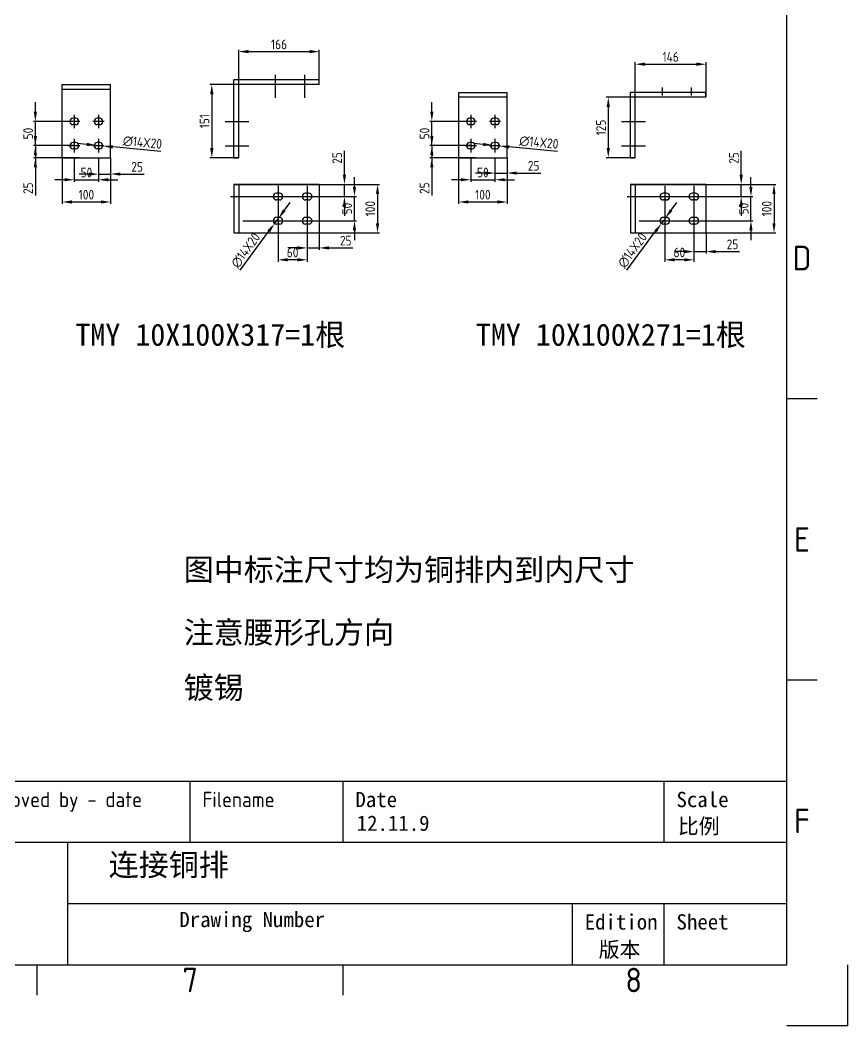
# Model space of a CAD drawing. Extents: x 619634 to 631942, y -3666 to 10046.
# Drawn here: x 623270 to 624979, y 912 to 2989 of the extents above; entities that cross this region are included whole.
import ezdxf
from ezdxf.enums import TextEntityAlignment as Align

# ---------------------------------------------------------------- set-up
doc = ezdxf.new("R2010")
doc.units = 0
doc.header["$LTSCALE"] = 1000
doc.header["$MEASUREMENT"] = 0
doc.header["$PDMODE"] = 35
doc.linetypes.add('CENTER', pattern=[2, 1.25, -0.25, 0.25, -0.25])
doc.layers.get('0').update_dxf_attribs({"linetype": 'CONTINUOUS'})
doc.layers.get('Defpoints').update_dxf_attribs({"linetype": 'CONTINUOUS'})
for name, color, linetype in [('1-文字1', 7, 'CONTINUOUS'), ('FRAME025', 7, 'CONTINUOUS'), ('FRAME050', 6, 'CONTINUOUS'), ('FRAME070', 5, 'CONTINUOUS'), ('FRAME200', 8, 'CONTINUOUS'), ('标注', 3, 'CONTINUOUS')]:
    doc.layers.add(name, color=color, linetype=linetype)
doc.styles.add('ISOCP', font='isocp.shx')
doc.styles.get("Standard").update_dxf_attribs({"font": 'GBENOR', "bigfont": 'GBCBIG'})
doc.styles.add('STYLE2', font='', dxfattribs={"height": 7})
doc.styles.get('STYLE2').set_extended_font_data('SimSun')
doc.dimstyles.new('ISO-25', dxfattribs={"dimtxt": 2.5, "dimasz": 2.5, "dimexe": 1.25, "dimexo": 0.625, "dimtad": 1, "dimtxsty": 'Standard', "dimcen": 2.5, "dimadec": 0, "dimazin": 0, "dimtfac": 1, "dimtmove": 0, "dimatfit": 3, "dimfxl": 1, "dimarcsym": 0})

# ---------------------------------------------------------------- blocks, each defined once
blk = doc.blocks.new('*D1522')
at = {"layer": 'Defpoints', "color": 0}
for p in [(623301.1, 2729.4), (623381.5, 2729.4), (623391.6, 2704.4)]:
    blk.add_point(p, dxfattribs=at)
at = {"layer": '标注', "color": 0, "lineweight": -2}
for p, q in [((623301.1, 2749.4), (623301.1, 2769.4)), ((623381.5, 2729.4), (623297.1, 2729.4)), ((623301.1, 2729.4), (623301.1, 2704.4)), ((623391.6, 2704.4), (623297.1, 2704.4)), ((623301.1, 2684.4), (623301.1, 2626.8))]:
    blk.add_line(p, q, dxfattribs=at)
at = {"layer": '标注', "color": 0}
for points in [[(623297.8, 2749.4), (623304.4, 2749.4), (623301.1, 2729.4)], [(623297.8, 2684.4), (623304.4, 2684.4), (623301.1, 2704.4)]]:
    blk.add_solid(points, dxfattribs=at)
at = {"layer": '标注', "color": 0, "insert": (623286.1, 2641.5), "char_height": 20, "attachment_point": 5, "rotation": 90}
blk.add_mtext('25', dxfattribs=at)
blk = doc.blocks.new('*D1468')
at = {"layer": 'Defpoints', "color": 0}
for p in [(623301.1, 2779.4), (623375, 2779.4), (623375, 2729.4)]:
    blk.add_point(p, dxfattribs=at)
at = {"layer": '标注', "color": 0, "lineweight": -2}
for p, q in [((623301.1, 2799.4), (623301.1, 2819.4)), ((623375, 2779.4), (623297.1, 2779.4)), ((623301.1, 2729.4), (623301.1, 2779.4)), ((623375, 2729.4), (623297.1, 2729.4)), ((623301.1, 2709.4), (623301.1, 2689.4))]:
    blk.add_line(p, q, dxfattribs=at)
at = {"layer": '标注', "color": 0}
for points in [[(623297.8, 2799.4), (623304.4, 2799.4), (623301.1, 2779.4)], [(623297.8, 2709.4), (623304.4, 2709.4), (623301.1, 2729.4)]]:
    blk.add_solid(points, dxfattribs=at)
at = {"layer": '标注', "color": 0, "insert": (623286.1, 2754.4), "char_height": 20, "attachment_point": 5, "rotation": 90}
blk.add_mtext('50', dxfattribs=at)
blk = doc.blocks.new('*D1523')
at = {"layer": 'Defpoints', "color": 0}
for p in [(623733.1, 2855.4), (623665.4, 2704.4), (623721.2, 2704.4)]:
    blk.add_point(p, dxfattribs=at)
at = {"layer": '标注', "color": 0, "lineweight": -2}
for p, q in [((623733.1, 2855.4), (623661.4, 2855.4)), ((623665.4, 2835.4), (623665.4, 2724.4)), ((623721.2, 2704.4), (623661.4, 2704.4))]:
    blk.add_line(p, q, dxfattribs=at)
at = {"layer": '标注', "color": 0}
for points in [[(623662.1, 2835.4), (623668.8, 2835.4), (623665.4, 2855.4)], [(623662.1, 2724.4), (623668.8, 2724.4), (623665.4, 2704.4)]]:
    blk.add_solid(points, dxfattribs=at)
at = {"layer": '标注', "color": 0, "insert": (623650.4, 2779.9), "char_height": 20, "attachment_point": 5, "rotation": 90}
blk.add_mtext('151', dxfattribs=at)
blk = doc.blocks.new('*D1524')
at = {"layer": 'Defpoints', "color": 0}
for p in [(623887.2, 2923.6), (623721.2, 2855.4), (623887.2, 2855.4)]:
    blk.add_point(p, dxfattribs=at)
at = {"layer": '标注', "color": 0, "lineweight": -2}
for p, q in [((623721.2, 2855.4), (623721.2, 2927.6)), ((623741.2, 2923.6), (623867.2, 2923.6)), ((623887.2, 2855.4), (623887.2, 2927.6))]:
    blk.add_line(p, q, dxfattribs=at)
at = {"layer": '标注', "color": 0}
for points in [[(623741.2, 2927), (623741.2, 2920.3), (623721.2, 2923.6)], [(623867.2, 2927), (623867.2, 2920.3), (623887.2, 2923.6)]]:
    blk.add_solid(points, dxfattribs=at)
at = {"layer": '标注', "color": 0, "insert": (623804.2, 2938.6), "char_height": 20, "attachment_point": 5}
blk.add_mtext('166', dxfattribs=at)
blk = doc.blocks.new('*D1525')
at = {"layer": 'Defpoints', "color": 0}
for p in [(623862.2, 2549.3), (623887.2, 2549.3), (623862.2, 2518.2)]:
    blk.add_point(p, dxfattribs=at)
at = {"layer": '标注', "color": 0, "lineweight": -2}
for p, q in [((623862.2, 2549.3), (623862.2, 2514.2)), ((623887.2, 2549.3), (623887.2, 2514.2)), ((623842.2, 2518.2), (623822.2, 2518.2)), ((623862.2, 2518.2), (623887.2, 2518.2)), ((623907.2, 2518.2), (623956.6, 2518.2))]:
    blk.add_line(p, q, dxfattribs=at)
at = {"layer": '标注', "color": 0}
for points in [[(623842.2, 2521.6), (623842.2, 2514.9), (623862.2, 2518.2)], [(623907.2, 2521.6), (623907.2, 2514.9), (623887.2, 2518.2)]]:
    blk.add_solid(points, dxfattribs=at)
at = {"layer": '标注', "color": 0, "insert": (623941.9, 2533.2), "char_height": 20, "attachment_point": 5}
blk.add_mtext('25', dxfattribs=at)
blk = doc.blocks.new('*D1526')
at = {"layer": 'Defpoints', "color": 0}
for p in [(623802.2, 2555.9), (623862.2, 2555.9), (623802.2, 2493.7)]:
    blk.add_point(p, dxfattribs=at)
at = {"layer": '标注', "color": 0, "lineweight": -2}
for p, q in [((623802.2, 2555.9), (623802.2, 2489.7)), ((623862.2, 2555.9), (623862.2, 2489.7)), ((623842.2, 2493.7), (623822.2, 2493.7))]:
    blk.add_line(p, q, dxfattribs=at)
at = {"layer": '标注', "color": 0}
for points in [[(623822.2, 2497), (623822.2, 2490.3), (623802.2, 2493.7)], [(623842.2, 2497), (623842.2, 2490.3), (623862.2, 2493.7)]]:
    blk.add_solid(points, dxfattribs=at)
at = {"layer": '标注', "color": 0, "insert": (623832.2, 2508.7), "char_height": 20, "attachment_point": 5}
blk.add_mtext('60', dxfattribs=at)
blk = doc.blocks.new('*D1469')
at = {"layer": 'Defpoints', "color": 0}
for p in [(623803.3, 2579.9), (623795, 2568.6)]:
    blk.add_point(p, dxfattribs=at)
at = {"layer": '标注', "color": 0, "lineweight": -2}
for p, q in [((623815.2, 2596), (623827.1, 2612.1)), ((623803.3, 2579.9), (623795, 2568.6)), ((623723.9, 2472), (623783.2, 2552.5))]:
    blk.add_line(p, q, dxfattribs=at)
at = {"layer": '标注', "color": 0}
for points in [[(623812.5, 2598), (623817.9, 2594), (623803.3, 2579.9)], [(623780.5, 2554.5), (623785.9, 2550.6), (623795, 2568.6)]]:
    blk.add_solid(points, dxfattribs=at)
at = {"layer": '标注', "color": 0, "insert": (623735.5, 2513.1), "char_height": 20, "attachment_point": 5, "rotation": 53.6327}
blk.add_mtext('∅14X20', dxfattribs=at)
blk = doc.blocks.new('*D1470')
at = {"layer": 'Defpoints', "color": 0}
for p in [(623427.1, 2730.1), (623441, 2728.7)]:
    blk.add_point(p, dxfattribs=at)
at = {"layer": '标注', "color": 0, "lineweight": -2}
for p, q in [((623407.2, 2732), (623387.3, 2733.9)), ((623427.1, 2730.1), (623441, 2728.7)), ((623560.4, 2717), (623460.9, 2726.7))]:
    blk.add_line(p, q, dxfattribs=at)
at = {"layer": '标注', "color": 0}
for points in [[(623407.5, 2735.3), (623406.8, 2728.7), (623427.1, 2730.1)], [(623461.2, 2730.1), (623460.6, 2723.4), (623441, 2728.7)]]:
    blk.add_solid(points, dxfattribs=at)
at = {"layer": '标注', "color": 0, "insert": (623522.1, 2735.8), "char_height": 20, "attachment_point": 5, "rotation": 354.4153}
blk.add_mtext('∅14X20', dxfattribs=at)
blk = doc.blocks.new('*D1471')
at = {"layer": 'Defpoints', "color": 0}
for p in [(623704.2, 2624.3), (623960, 2624.3), (623887.2, 2574.3)]:
    blk.add_point(p, dxfattribs=at)
at = {"layer": '标注', "color": 0, "lineweight": -2}
for p, q in [((623960, 2644.3), (623960, 2664.3)), ((623704.2, 2624.3), (623964, 2624.3)), ((623960, 2574.3), (623960, 2624.3)), ((623887.2, 2574.3), (623964, 2574.3)), ((623960, 2554.3), (623960, 2534.3))]:
    blk.add_line(p, q, dxfattribs=at)
at = {"layer": '标注', "color": 0}
for points in [[(623956.6, 2644.3), (623963.3, 2644.3), (623960, 2624.3)], [(623956.6, 2554.3), (623963.3, 2554.3), (623960, 2574.3)]]:
    blk.add_solid(points, dxfattribs=at)
at = {"layer": '标注', "color": 0, "insert": (623945, 2599.3), "char_height": 20, "attachment_point": 5, "rotation": 90}
blk.add_mtext('50', dxfattribs=at)
blk = doc.blocks.new('*D1527')
at = {"layer": 'Defpoints', "color": 0}
for p in [(623878.3, 2649.3), (623939.3, 2649.3), (623878.3, 2624.3)]:
    blk.add_point(p, dxfattribs=at)
at = {"layer": '标注', "color": 0, "lineweight": -2}
for p, q in [((623939.3, 2669.3), (623939.3, 2718.7)), ((623878.3, 2649.3), (623943.3, 2649.3)), ((623939.3, 2624.3), (623939.3, 2649.3)), ((623878.3, 2624.3), (623943.3, 2624.3)), ((623939.3, 2604.3), (623939.3, 2584.3))]:
    blk.add_line(p, q, dxfattribs=at)
at = {"layer": '标注', "color": 0}
for points in [[(623936, 2669.3), (623942.6, 2669.3), (623939.3, 2649.3)], [(623936, 2604.3), (623942.6, 2604.3), (623939.3, 2624.3)]]:
    blk.add_solid(points, dxfattribs=at)
at = {"layer": '标注', "color": 0, "insert": (623924.3, 2704), "char_height": 20, "attachment_point": 5, "rotation": 90}
blk.add_mtext('25', dxfattribs=at)
blk = doc.blocks.new('*D1528')
at = {"layer": 'Defpoints', "color": 0}
for p in [(623887.2, 2649.3), (623887.2, 2549.3), (624007.6, 2549.3)]:
    blk.add_point(p, dxfattribs=at)
at = {"layer": '标注', "color": 0, "lineweight": -2}
for p, q in [((623887.2, 2649.3), (624011.6, 2649.3)), ((624007.6, 2629.3), (624007.6, 2569.3)), ((623887.2, 2549.3), (624011.6, 2549.3))]:
    blk.add_line(p, q, dxfattribs=at)
at = {"layer": '标注', "color": 0}
for points in [[(624004.3, 2629.3), (624010.9, 2629.3), (624007.6, 2649.3)], [(624004.3, 2569.3), (624010.9, 2569.3), (624007.6, 2549.3)]]:
    blk.add_solid(points, dxfattribs=at)
at = {"layer": '标注', "color": 0, "insert": (623992.6, 2599.3), "char_height": 20, "attachment_point": 5, "rotation": 90}
blk.add_mtext('100', dxfattribs=at)
blk = doc.blocks.new('*D1472')
at = {"layer": 'Defpoints', "color": 0}
for p in [(623356.5, 2704.4), (623456.5, 2704.4), (623456.5, 2613.1)]:
    blk.add_point(p, dxfattribs=at)
at = {"layer": '标注', "color": 0, "lineweight": -2}
for p, q in [((623356.5, 2704.4), (623356.5, 2609.1)), ((623456.5, 2704.4), (623456.5, 2609.1)), ((623376.5, 2613.1), (623436.5, 2613.1))]:
    blk.add_line(p, q, dxfattribs=at)
at = {"layer": '标注', "color": 0}
for points in [[(623376.5, 2616.4), (623376.5, 2609.8), (623356.5, 2613.1)], [(623436.5, 2616.4), (623436.5, 2609.8), (623456.5, 2613.1)]]:
    blk.add_solid(points, dxfattribs=at)
at = {"layer": '标注', "color": 0, "insert": (623406.5, 2628.1), "char_height": 20, "attachment_point": 5}
blk.add_mtext('100', dxfattribs=at)
blk = doc.blocks.new('*D1473')
at = {"layer": 'Defpoints', "color": 0}
for p in [(623381.5, 2704.4), (623431.5, 2704.4), (623431.5, 2659)]:
    blk.add_point(p, dxfattribs=at)
at = {"layer": '标注', "color": 0, "lineweight": -2}
for p, q in [((623381.5, 2704.4), (623381.5, 2655)), ((623431.5, 2704.4), (623431.5, 2655)), ((623361.5, 2659), (623341.5, 2659)), ((623381.5, 2659), (623431.5, 2659)), ((623451.5, 2659), (623471.5, 2659))]:
    blk.add_line(p, q, dxfattribs=at)
at = {"layer": '标注', "color": 0}
for points in [[(623361.5, 2662.3), (623361.5, 2655.7), (623381.5, 2659)], [(623451.5, 2662.3), (623451.5, 2655.7), (623431.5, 2659)]]:
    blk.add_solid(points, dxfattribs=at)
at = {"layer": '标注', "color": 0, "insert": (623406.5, 2674), "char_height": 20, "attachment_point": 5}
blk.add_mtext('50', dxfattribs=at)
blk = doc.blocks.new('*D1474')
at = {"layer": 'Defpoints', "color": 0}
for p in [(623431.5, 2704.4), (623456.5, 2704.4), (623456.5, 2670.7)]:
    blk.add_point(p, dxfattribs=at)
at = {"layer": '标注', "color": 0, "lineweight": -2}
for p, q in [((623431.5, 2704.4), (623431.5, 2666.7)), ((623456.5, 2704.4), (623456.5, 2666.7)), ((623411.5, 2670.7), (623391.5, 2670.7)), ((623431.5, 2670.7), (623456.5, 2670.7)), ((623476.5, 2670.7), (623526, 2670.7))]:
    blk.add_line(p, q, dxfattribs=at)
at = {"layer": '标注', "color": 0}
for points in [[(623411.5, 2674), (623411.5, 2667.4), (623431.5, 2670.7)], [(623476.5, 2674), (623476.5, 2667.4), (623456.5, 2670.7)]]:
    blk.add_solid(points, dxfattribs=at)
at = {"layer": '标注', "color": 0, "insert": (623511.3, 2685.7), "char_height": 20, "attachment_point": 5}
blk.add_mtext('25', dxfattribs=at)
blk = doc.blocks.new('*D1476')
at = {"layer": 'Defpoints', "color": 0}
for p in [(624119.7, 2729.4), (624200.1, 2729.4), (624210.2, 2704.4)]:
    blk.add_point(p, dxfattribs=at)
at = {"layer": '标注', "color": 0, "lineweight": -2}
for p, q in [((624119.7, 2749.4), (624119.7, 2769.4)), ((624200.1, 2729.4), (624115.7, 2729.4)), ((624119.7, 2729.4), (624119.7, 2704.4)), ((624210.2, 2704.4), (624115.7, 2704.4)), ((624119.7, 2684.4), (624119.7, 2626.8))]:
    blk.add_line(p, q, dxfattribs=at)
at = {"layer": '标注', "color": 0}
for points in [[(624116.4, 2749.4), (624123, 2749.4), (624119.7, 2729.4)], [(624116.4, 2684.4), (624123, 2684.4), (624119.7, 2704.4)]]:
    blk.add_solid(points, dxfattribs=at)
at = {"layer": '标注', "color": 0, "insert": (624104.7, 2641.5), "char_height": 20, "attachment_point": 5, "rotation": 90}
blk.add_mtext('25', dxfattribs=at)
blk = doc.blocks.new('*D1417')
at = {"layer": 'Defpoints', "color": 0}
for p in [(624119.7, 2779.4), (624193.6, 2779.4), (624193.6, 2729.4)]:
    blk.add_point(p, dxfattribs=at)
at = {"layer": '标注', "color": 0, "lineweight": -2}
for p, q in [((624119.7, 2799.4), (624119.7, 2819.4)), ((624193.6, 2779.4), (624115.7, 2779.4)), ((624119.7, 2729.4), (624119.7, 2779.4)), ((624193.6, 2729.4), (624115.7, 2729.4)), ((624119.7, 2709.4), (624119.7, 2689.4))]:
    blk.add_line(p, q, dxfattribs=at)
at = {"layer": '标注', "color": 0}
for points in [[(624116.4, 2799.4), (624123, 2799.4), (624119.7, 2779.4)], [(624116.4, 2709.4), (624123, 2709.4), (624119.7, 2729.4)]]:
    blk.add_solid(points, dxfattribs=at)
at = {"layer": '标注', "color": 0, "insert": (624104.7, 2754.4), "char_height": 20, "attachment_point": 5, "rotation": 90}
blk.add_mtext('50', dxfattribs=at)
blk = doc.blocks.new('*D1477')
at = {"layer": 'Defpoints', "color": 0}
for p in [(624550.3, 2829.4), (624484, 2704.4), (624539.8, 2704.4)]:
    blk.add_point(p, dxfattribs=at)
at = {"layer": '标注', "color": 0, "lineweight": -2}
for p, q in [((624550.3, 2829.4), (624480, 2829.4)), ((624484, 2809.4), (624484, 2724.4)), ((624539.8, 2704.4), (624480, 2704.4))]:
    blk.add_line(p, q, dxfattribs=at)
at = {"layer": '标注', "color": 0}
for points in [[(624480.7, 2809.4), (624487.4, 2809.4), (624484, 2829.4)], [(624480.7, 2724.4), (624487.4, 2724.4), (624484, 2704.4)]]:
    blk.add_solid(points, dxfattribs=at)
at = {"layer": '标注', "color": 0, "insert": (624469, 2766.9), "char_height": 20, "attachment_point": 5, "rotation": 90}
blk.add_mtext('125', dxfattribs=at)
blk = doc.blocks.new('*D1478')
at = {"layer": 'Defpoints', "color": 0}
for p in [(624685.8, 2897.6), (624539.8, 2829.4), (624685.8, 2829.4)]:
    blk.add_point(p, dxfattribs=at)
at = {"layer": '标注', "color": 0, "lineweight": -2}
for p, q in [((624539.8, 2829.4), (624539.8, 2901.6)), ((624559.8, 2897.6), (624665.8, 2897.6)), ((624685.8, 2829.4), (624685.8, 2901.6))]:
    blk.add_line(p, q, dxfattribs=at)
at = {"layer": '标注', "color": 0}
for points in [[(624559.8, 2901), (624559.8, 2894.3), (624539.8, 2897.6)], [(624665.8, 2901), (624665.8, 2894.3), (624685.8, 2897.6)]]:
    blk.add_solid(points, dxfattribs=at)
at = {"layer": '标注', "color": 0, "insert": (624612.8, 2912.6), "char_height": 20, "attachment_point": 5}
blk.add_mtext('146', dxfattribs=at)
blk = doc.blocks.new('*D1479')
at = {"layer": 'Defpoints', "color": 0}
for p in [(624660.8, 2549.3), (624685.8, 2549.3), (624660.8, 2510.6)]:
    blk.add_point(p, dxfattribs=at)
at = {"layer": '标注', "color": 0, "lineweight": -2}
for p, q in [((624660.8, 2549.3), (624660.8, 2506.6)), ((624685.8, 2549.3), (624685.8, 2506.6)), ((624640.8, 2510.6), (624620.8, 2510.6)), ((624660.8, 2510.6), (624685.8, 2510.6)), ((624705.8, 2510.6), (624755.2, 2510.6))]:
    blk.add_line(p, q, dxfattribs=at)
at = {"layer": '标注', "color": 0}
for points in [[(624640.8, 2513.9), (624640.8, 2507.2), (624660.8, 2510.6)], [(624705.8, 2513.9), (624705.8, 2507.2), (624685.8, 2510.6)]]:
    blk.add_solid(points, dxfattribs=at)
at = {"layer": '标注', "color": 0, "insert": (624740.5, 2525.6), "char_height": 20, "attachment_point": 5}
blk.add_mtext('25', dxfattribs=at)
blk = doc.blocks.new('*D1480')
at = {"layer": 'Defpoints', "color": 0}
for p in [(624600.8, 2555.9), (624660.8, 2555.9), (624600.8, 2493.7)]:
    blk.add_point(p, dxfattribs=at)
at = {"layer": '标注', "color": 0, "lineweight": -2}
for p, q in [((624600.8, 2555.9), (624600.8, 2489.7)), ((624660.8, 2555.9), (624660.8, 2489.7)), ((624640.8, 2493.7), (624620.8, 2493.7))]:
    blk.add_line(p, q, dxfattribs=at)
at = {"layer": '标注', "color": 0}
for points in [[(624620.8, 2497), (624620.8, 2490.3), (624600.8, 2493.7)], [(624640.8, 2497), (624640.8, 2490.3), (624660.8, 2493.7)]]:
    blk.add_solid(points, dxfattribs=at)
at = {"layer": '标注', "color": 0, "insert": (624630.8, 2508.7), "char_height": 20, "attachment_point": 5}
blk.add_mtext('60', dxfattribs=at)
blk = doc.blocks.new('*D1418')
at = {"layer": 'Defpoints', "color": 0}
for p in [(624601.9, 2579.9), (624593.6, 2568.6)]:
    blk.add_point(p, dxfattribs=at)
at = {"layer": '标注', "color": 0, "lineweight": -2}
for p, q in [((624613.8, 2596), (624625.7, 2612.1)), ((624601.9, 2579.9), (624593.6, 2568.6)), ((624522.5, 2472), (624581.8, 2552.5))]:
    blk.add_line(p, q, dxfattribs=at)
at = {"layer": '标注', "color": 0}
for points in [[(624611.1, 2598), (624616.5, 2594), (624601.9, 2579.9)], [(624579.1, 2554.5), (624584.5, 2550.6), (624593.6, 2568.6)]]:
    blk.add_solid(points, dxfattribs=at)
at = {"layer": '标注', "color": 0, "insert": (624534.1, 2513.1), "char_height": 20, "attachment_point": 5, "rotation": 53.6327}
blk.add_mtext('∅14X20', dxfattribs=at)
blk = doc.blocks.new('*D1419')
at = {"layer": 'Defpoints', "color": 0}
for p in [(624245.7, 2730.1), (624259.6, 2728.7)]:
    blk.add_point(p, dxfattribs=at)
at = {"layer": '标注', "color": 0, "lineweight": -2}
for p, q in [((624225.8, 2732), (624205.9, 2733.9)), ((624245.7, 2730.1), (624259.6, 2728.7)), ((624379, 2717), (624279.5, 2726.7))]:
    blk.add_line(p, q, dxfattribs=at)
at = {"layer": '标注', "color": 0}
for points in [[(624226.1, 2735.3), (624225.4, 2728.7), (624245.7, 2730.1)], [(624279.8, 2730.1), (624279.2, 2723.4), (624259.6, 2728.7)]]:
    blk.add_solid(points, dxfattribs=at)
at = {"layer": '标注', "color": 0, "insert": (624340.7, 2735.8), "char_height": 20, "attachment_point": 5, "rotation": 354.4153}
blk.add_mtext('∅14X20', dxfattribs=at)
blk = doc.blocks.new('*D1420')
at = {"layer": 'Defpoints', "color": 0}
for p in [(624522.8, 2624.3), (624778.6, 2624.3), (624685.8, 2574.3)]:
    blk.add_point(p, dxfattribs=at)
at = {"layer": '标注', "color": 0, "lineweight": -2}
for p, q in [((624778.6, 2644.3), (624778.6, 2664.3)), ((624522.8, 2624.3), (624782.6, 2624.3)), ((624778.6, 2574.3), (624778.6, 2624.3)), ((624685.8, 2574.3), (624782.6, 2574.3)), ((624778.6, 2554.3), (624778.6, 2534.3))]:
    blk.add_line(p, q, dxfattribs=at)
at = {"layer": '标注', "color": 0}
for points in [[(624775.2, 2644.3), (624781.9, 2644.3), (624778.6, 2624.3)], [(624775.2, 2554.3), (624781.9, 2554.3), (624778.6, 2574.3)]]:
    blk.add_solid(points, dxfattribs=at)
at = {"layer": '标注', "color": 0, "insert": (624763.6, 2599.3), "char_height": 20, "attachment_point": 5, "rotation": 90}
blk.add_mtext('50', dxfattribs=at)
blk = doc.blocks.new('*D1481')
at = {"layer": 'Defpoints', "color": 0}
for p in [(624679, 2649.3), (624758.5, 2649.3), (624679, 2624.3)]:
    blk.add_point(p, dxfattribs=at)
at = {"layer": '标注', "color": 0, "lineweight": -2}
for p, q in [((624758.5, 2669.3), (624758.5, 2718.7)), ((624679, 2649.3), (624762.5, 2649.3)), ((624758.5, 2624.3), (624758.5, 2649.3)), ((624679, 2624.3), (624762.5, 2624.3)), ((624758.5, 2604.3), (624758.5, 2584.3))]:
    blk.add_line(p, q, dxfattribs=at)
at = {"layer": '标注', "color": 0}
for points in [[(624755.1, 2669.3), (624761.8, 2669.3), (624758.5, 2649.3)], [(624755.1, 2604.3), (624761.8, 2604.3), (624758.5, 2624.3)]]:
    blk.add_solid(points, dxfattribs=at)
at = {"layer": '标注', "color": 0, "insert": (624743.5, 2704), "char_height": 20, "attachment_point": 5, "rotation": 90}
blk.add_mtext('25', dxfattribs=at)
blk = doc.blocks.new('*D1482')
at = {"layer": 'Defpoints', "color": 0}
for p in [(624685.8, 2649.3), (624685.8, 2549.3), (624826.2, 2549.3)]:
    blk.add_point(p, dxfattribs=at)
at = {"layer": '标注', "color": 0, "lineweight": -2}
for p, q in [((624685.8, 2649.3), (624830.2, 2649.3)), ((624826.2, 2629.3), (624826.2, 2569.3)), ((624685.8, 2549.3), (624830.2, 2549.3))]:
    blk.add_line(p, q, dxfattribs=at)
at = {"layer": '标注', "color": 0}
for points in [[(624822.9, 2629.3), (624829.5, 2629.3), (624826.2, 2649.3)], [(624822.9, 2569.3), (624829.5, 2569.3), (624826.2, 2549.3)]]:
    blk.add_solid(points, dxfattribs=at)
at = {"layer": '标注', "color": 0, "insert": (624811.2, 2599.3), "char_height": 20, "attachment_point": 5, "rotation": 90}
blk.add_mtext('100', dxfattribs=at)
blk = doc.blocks.new('*D1421')
at = {"layer": 'Defpoints', "color": 0}
for p in [(624175.1, 2704.4), (624275.1, 2704.4), (624275.1, 2613.1)]:
    blk.add_point(p, dxfattribs=at)
at = {"layer": '标注', "color": 0, "lineweight": -2}
for p, q in [((624175.1, 2704.4), (624175.1, 2609.1)), ((624275.1, 2704.4), (624275.1, 2609.1)), ((624195.1, 2613.1), (624255.1, 2613.1))]:
    blk.add_line(p, q, dxfattribs=at)
at = {"layer": '标注', "color": 0}
for points in [[(624195.1, 2616.4), (624195.1, 2609.8), (624175.1, 2613.1)], [(624255.1, 2616.4), (624255.1, 2609.8), (624275.1, 2613.1)]]:
    blk.add_solid(points, dxfattribs=at)
at = {"layer": '标注', "color": 0, "insert": (624225.1, 2628.1), "char_height": 20, "attachment_point": 5}
blk.add_mtext('100', dxfattribs=at)
blk = doc.blocks.new('*D1422')
at = {"layer": 'Defpoints', "color": 0}
for p in [(624200.1, 2704.4), (624250.1, 2704.4), (624250.1, 2659)]:
    blk.add_point(p, dxfattribs=at)
at = {"layer": '标注', "color": 0, "lineweight": -2}
for p, q in [((624200.1, 2704.4), (624200.1, 2655)), ((624250.1, 2704.4), (624250.1, 2655)), ((624180.1, 2659), (624160.1, 2659)), ((624200.1, 2659), (624250.1, 2659)), ((624270.1, 2659), (624290.1, 2659))]:
    blk.add_line(p, q, dxfattribs=at)
at = {"layer": '标注', "color": 0}
for points in [[(624180.1, 2662.3), (624180.1, 2655.7), (624200.1, 2659)], [(624270.1, 2662.3), (624270.1, 2655.7), (624250.1, 2659)]]:
    blk.add_solid(points, dxfattribs=at)
at = {"layer": '标注', "color": 0, "insert": (624225.1, 2674), "char_height": 20, "attachment_point": 5}
blk.add_mtext('50', dxfattribs=at)
blk = doc.blocks.new('*D1423')
at = {"layer": 'Defpoints', "color": 0}
for p in [(624250.1, 2704.4), (624275.1, 2704.4), (624275.1, 2672.8)]:
    blk.add_point(p, dxfattribs=at)
at = {"layer": '标注', "color": 0, "lineweight": -2}
for p, q in [((624250.1, 2704.4), (624250.1, 2668.8)), ((624275.1, 2704.4), (624275.1, 2668.8)), ((624230.1, 2672.8), (624210.1, 2672.8)), ((624250.1, 2672.8), (624275.1, 2672.8)), ((624295.1, 2672.8), (624344.6, 2672.8))]:
    blk.add_line(p, q, dxfattribs=at)
at = {"layer": '标注', "color": 0}
for points in [[(624230.1, 2676.1), (624230.1, 2669.4), (624250.1, 2672.8)], [(624295.1, 2676.1), (624295.1, 2669.4), (624275.1, 2672.8)]]:
    blk.add_solid(points, dxfattribs=at)
at = {"layer": '标注', "color": 0, "insert": (624329.9, 2687.8), "char_height": 20, "attachment_point": 5}
blk.add_mtext('25', dxfattribs=at)

msp = doc.modelspace()

# ---------------------------------------------------------------- linework, layer by layer
at = {"color": 0, "linetype": 'CENTER'}
for p, q in [((623797.182, 2828.242), (623797.182, 2875.703)), ((623857.182, 2828.242), (623857.182, 2875.703)), ((624595.789, 2833.242), (624595.789, 2849.703)), ((624655.789, 2833.242), (624655.789, 2849.703)), ((623802.182, 2646.482), (623802.182, 2544.585)), ((623862.182, 2646.482), (623862.182, 2544.585)), ((624600.789, 2646.482), (624600.789, 2544.585)), ((624660.789, 2646.482), (624660.789, 2544.585)), ((623729.577, 2624.276), (623896.1, 2624.276)), ((624548.184, 2624.276), (624694.708, 2624.276)), ((623729.4, 2574.276), (623892.997, 2574.276)), ((624548.007, 2574.276), (624691.604, 2574.276))]:
    msp.add_line(p, q, dxfattribs=at)
at = {"color": 0}
for p, q in [((623456.529, 2704.37), (623456.529, 2855.37)), ((623456.529, 2845.37), (623356.529, 2845.37)), ((624275.136, 2829.37), (624175.136, 2829.37)), ((624275.136, 2704.37), (624275.136, 2839.37)), ((623887.182, 2649.276), (623711.182, 2649.276)), ((623711.182, 2649.276), (623887.182, 2649.276)), ((623711.182, 2649.276), (623711.182, 2549.276)), ((623721.182, 2649.276), (623721.182, 2549.276)), ((623887.182, 2649.276), (623887.182, 2549.276)), ((624685.789, 2649.276), (624529.789, 2649.276)), ((624529.789, 2649.276), (624685.789, 2649.276)), ((624529.789, 2649.276), (624529.789, 2549.276)), ((624539.789, 2649.276), (624539.789, 2549.276)), ((624685.789, 2649.276), (624685.789, 2549.276)), ((623805.182, 2631.276), (623799.182, 2631.276)), ((623805.182, 2617.276), (623799.182, 2617.276)), ((623865.182, 2631.276), (623859.182, 2631.276)), ((623865.182, 2617.276), (623859.182, 2617.276)), ((624603.789, 2631.276), (624597.789, 2631.276)), ((624603.789, 2617.276), (624597.789, 2617.276)), ((624663.789, 2631.276), (624657.789, 2631.276)), ((624663.789, 2617.276), (624657.789, 2617.276)), ((623805.182, 2581.276), (623799.182, 2581.276)), ((623865.182, 2581.276), (623859.182, 2581.276)), ((624603.789, 2581.276), (624597.789, 2581.276)), ((624663.789, 2581.276), (624657.789, 2581.276)), ((623805.182, 2567.276), (623799.182, 2567.276)), ((623865.182, 2567.276), (623859.182, 2567.276)), ((624603.789, 2567.276), (624597.789, 2567.276)), ((624663.789, 2567.276), (624657.789, 2567.276)), ((623711.182, 2549.276), (623887.182, 2549.276)), ((624529.789, 2549.276), (624685.789, 2549.276))]:
    msp.add_line(p, q, dxfattribs=at)
at = {"color": 7}
for p, q in [((623384.029, 2785.87), (623379.029, 2785.87)), ((623434.029, 2785.87), (623429.029, 2785.87)), ((624202.636, 2785.87), (624197.636, 2785.87)), ((624252.636, 2785.87), (624247.636, 2785.87)), ((623384.029, 2772.87), (623379.029, 2772.87)), ((623434.029, 2772.87), (623429.029, 2772.87)), ((624202.636, 2772.87), (624197.636, 2772.87)), ((624252.636, 2772.87), (624247.636, 2772.87)), ((623384.029, 2735.87), (623379.029, 2735.87)), ((623384.029, 2722.87), (623379.029, 2722.87)), ((623434.029, 2735.87), (623429.029, 2735.87)), ((623434.029, 2722.87), (623429.029, 2722.87)), ((624202.636, 2735.87), (624197.636, 2735.87)), ((624202.636, 2722.87), (624197.636, 2722.87)), ((624252.636, 2735.87), (624247.636, 2735.87)), ((624252.636, 2722.87), (624247.636, 2722.87))]:
    msp.add_line(p, q, dxfattribs=at)
for centre, start, end in [((623379.029, 2779.37), 90, 270), ((623384.029, 2779.37), 270, 90), ((623429.029, 2779.37), 90, 270), ((623434.029, 2779.37), 270, 90), ((624197.636, 2779.37), 90, 270), ((624202.636, 2779.37), 270, 90), ((624247.636, 2779.37), 90, 270), ((624252.636, 2779.37), 270, 90), ((623379.029, 2729.37), 90, 270), ((623384.029, 2729.37), 270, 90), ((623429.029, 2729.37), 90, 270), ((623434.029, 2729.37), 270, 90), ((624197.636, 2729.37), 90, 270), ((624202.636, 2729.37), 270, 90), ((624247.636, 2729.37), 90, 270), ((624252.636, 2729.37), 270, 90)]:
    msp.add_arc(centre, 6.5, start, end, dxfattribs=at)
at = {"color": 0}
for centre, start, end in [((623799.182, 2624.276), 90, 270), ((623805.182, 2624.276), 270, 90), ((623859.182, 2624.276), 90, 270), ((623865.182, 2624.276), 270, 90), ((624597.789, 2624.276), 90, 270), ((624603.789, 2624.276), 270, 90), ((624657.789, 2624.276), 90, 270), ((624663.789, 2624.276), 270, 90), ((623799.182, 2574.276), 90, 270), ((623805.182, 2574.276), 270, 90), ((623859.182, 2574.276), 90, 270), ((623865.182, 2574.276), 270, 90), ((624597.789, 2574.276), 90, 270), ((624603.789, 2574.276), 270, 90), ((624657.789, 2574.276), 90, 270), ((624663.789, 2574.276), 270, 90)]:
    msp.add_arc(centre, 7, start, end, dxfattribs=at)
at = {"layer": 'FRAME050'}
for p, q in [((624915.557, 2206.708), (624852.377, 2206.708)), ((624915.557, 1625.452), (624852.377, 1625.452)), ((623304.922, 974.698), (623304.922, 1037.878)), ((623936.722, 974.698), (623936.722, 1037.878))]:
    msp.add_line(p, q, dxfattribs=at)
at = {"layer": 'FRAME070'}
for p, q in [((624852.377, 1037.878), (624852.377, 4538.05)), ((622294.042, 1416.958), (624852.377, 1416.958)), ((623620.822, 1290.598), (623620.822, 1416.958)), ((623936.722, 1290.598), (623936.722, 1416.958)), ((624599.657, 1290.598), (624599.657, 1416.958)), ((622294.042, 1290.598), (624852.377, 1290.598)), ((623368.102, 1037.878), (623368.102, 1290.598)), ((623368.102, 1164.238), (624852.377, 1164.238)), ((624410.117, 1037.878), (624410.117, 1164.238)), ((624599.657, 1037.878), (624599.657, 1164.238)), ((620021.6, 1037.878), (624852.377, 1037.878))]:
    msp.add_line(p, q, dxfattribs=at)
at = {"layer": 'FRAME200'}
for q in [(624978.737, 1037.878), (624852.377, 911.518)]:
    msp.add_line((624978.737, 911.518), q, dxfattribs=at)
at = {"layer": '标注', "color": 0}
for p, q in [((623356.529, 2704.37), (623356.529, 2855.37)), ((623356.529, 2855.37), (623456.529, 2855.37)), ((623887.182, 2865.37), (623711.182, 2865.37)), ((623711.182, 2704.37), (623711.182, 2865.37)), ((623721.182, 2704.37), (623721.182, 2855.37)), ((623887.182, 2855.37), (623721.182, 2855.37)), ((623887.182, 2855.37), (623887.182, 2865.37)), ((624175.136, 2704.37), (624175.136, 2839.37)), ((624175.136, 2839.37), (624275.136, 2839.37)), ((624685.789, 2839.37), (624529.789, 2839.37)), ((624529.789, 2704.37), (624529.789, 2839.37)), ((624539.789, 2704.37), (624539.789, 2829.37)), ((624685.789, 2829.37), (624539.789, 2829.37)), ((624685.789, 2829.37), (624685.789, 2839.37)), ((623381.529, 2793.37), (623381.529, 2765.37)), ((623431.529, 2793.37), (623431.529, 2765.37)), ((624200.136, 2793.37), (624200.136, 2765.37)), ((624250.136, 2793.37), (624250.136, 2765.37)), ((623393.029, 2779.37), (623370.029, 2779.37)), ((623443.029, 2779.37), (623420.029, 2779.37)), ((623742.122, 2778.37), (623692.96, 2778.37)), ((624211.636, 2779.37), (624188.636, 2779.37)), ((624261.636, 2779.37), (624238.636, 2779.37)), ((624560.73, 2778.37), (624511.567, 2778.37)), ((623381.529, 2743.37), (623381.529, 2715.37)), ((623431.529, 2743.37), (623431.529, 2715.37)), ((624200.136, 2743.37), (624200.136, 2715.37)), ((624250.136, 2743.37), (624250.136, 2715.37)), ((623393.029, 2729.37), (623370.029, 2729.37)), ((623443.029, 2729.37), (623420.029, 2729.37)), ((623742.122, 2728.37), (623692.96, 2728.37)), ((624211.636, 2729.37), (624188.636, 2729.37)), ((624261.636, 2729.37), (624238.636, 2729.37)), ((624560.73, 2728.37), (624511.567, 2728.37)), ((623356.529, 2704.37), (623456.529, 2704.37)), ((623711.182, 2704.37), (623721.182, 2704.37)), ((624175.136, 2704.37), (624275.136, 2704.37)), ((624529.789, 2704.37), (624539.789, 2704.37))]:
    msp.add_line(p, q, dxfattribs=at)

# ---------------------------------------------------------------- texts
at = {"color": 7, "style": 'STYLE2'}
for s, height, p in [('图中标注尺寸均为铜排内到内尺寸', 45.4896, (623607.295, 1830.938)), ('注意腰形孔方向', 45.4896, (623607.295, 1701.368)), ('镀锡', 45.4896, (623607.295, 1587.498)), ('Drawing Number', 31.59, (623598.395, 1115.469))]:
    msp.add_text(s, height=height, dxfattribs=at).set_placement(p)
for s, p in [('Date', (623961.994, 1379.05)), ('Scale', (624624.929, 1379.05)), ('Edition', (624435.389, 1126.33)), ('Sheet', (624624.929, 1126.33))]:
    msp.add_text(s, height=31.59, dxfattribs=at).set_placement(p, align=Align.MIDDLE_LEFT)
for tag, p, s, height in [('12.11.9', (623964.601, 1314.35), '', 31.59), ('比例', (624627.646, 1308.176), '', 31.59), ('连接铜排', (623452.408, 1221.394), '', 45.49), ('版本', (624464.182, 1053.411), '1', 31.59)]:
    msp.add_attdef(tag, p, s, height=height, dxfattribs=at)
at = {"layer": '1-文字1', "color": 0, "style": 'STYLE2'}
for s, p in [('TMY 10X100X317=1根', (623383.737, 2316.174)), ('TMY 10X100X271=1根', (624210.704, 2316.174))]:
    msp.add_text(s, height=45.4896, dxfattribs=at).set_placement(p)
at = {"layer": 'FRAME025', "style": 'ISOCP'}
for s, p in [('Approved by - date', (623165.926, 1379.05)), ('Filename', (623646.094, 1379.05))]:
    msp.add_text(s, height=31.59, dxfattribs=at).set_placement(p, align=Align.MIDDLE_LEFT)
at = {"layer": 'FRAME050', "style": 'ISOCP'}
for s, p in [('D', (624883.967, 2497.336)), ('E', (624883.967, 1916.08)), ('F', (624883.967, 1334.824)), ('7', (623620.822, 1006.288)), ('8', (624536.477, 1006.288))]:
    msp.add_text(s, height=50.544, dxfattribs=at).set_placement(p, align=Align.MIDDLE)

# ---------------------------------------------------------------- dimensions: what is measured, and where the dimension line sits
at = {"layer": '标注', "color": 0}
for base, p1, p2, picture, middle in [((623887.182, 2923.647), (623721.182, 2855.37), (623887.182, 2855.37), '*D1524', (623804.182, 2938.647)), ((624685.789, 2897.647), (624539.789, 2829.37), (624685.789, 2829.37), '*D1478', (624612.789, 2912.647)), ((623431.529, 2659.01), (623381.529, 2704.37), (623431.529, 2704.37), '*D1473', (623406.529, 2674.01)), ((623456.529, 2613.105), (623356.529, 2704.37), (623456.529, 2704.37), '*D1472', (623406.529, 2628.105)), ((624250.136, 2659.01), (624200.136, 2704.37), (624250.136, 2704.37), '*D1422', (624225.136, 2674.01)), ((624275.136, 2613.105), (624175.136, 2704.37), (624275.136, 2704.37), '*D1421', (624225.136, 2628.105)), ((623802.182, 2493.672), (623862.182, 2555.895), (623802.182, 2555.895), '*D1526', (623832.182, 2508.672)), ((624600.789, 2493.672), (624660.789, 2555.895), (624600.789, 2555.895), '*D1480', (624630.789, 2508.672))]:
    dim = msp.add_linear_dim(base=base, p1=p1, p2=p2, dimstyle='ISO-25', override={"dimscale": 8, "dimexe": 0.5, "dimexo": 0, "dimdec": 0, "dimtdec": 0}, dxfattribs=at)
    dim.commit()
    dim.dimension.update_dxf_attribs({"geometry": picture, "text_midpoint": middle})
for base, p1, p2, angle, picture, middle in [((623665.44, 2704.37), (623733.1, 2855.37), (623721.182, 2704.37), 270, '*D1523', (623650.44, 2779.87)), ((624484.047, 2704.37), (624550.271, 2829.37), (624539.789, 2704.37), 270, '*D1477', (624469.047, 2766.87)), ((623301.107, 2779.37), (623375.029, 2729.37), (623375.029, 2779.37), 270, '*D1468', (623286.107, 2754.37)), ((624119.714, 2779.37), (624193.636, 2729.37), (624193.636, 2779.37), 270, '*D1417', (624104.714, 2754.37)), ((623959.968, 2624.276), (623887.182, 2574.276), (623704.182, 2624.276), 90, '*D1471', (623944.968, 2599.276)), ((624778.575, 2624.276), (624685.789, 2574.276), (624522.789, 2624.276), 90, '*D1420', (624763.575, 2599.276)), ((624007.585, 2549.276), (623887.182, 2649.276), (623887.182, 2549.276), 90, '*D1528', (623992.585, 2599.276)), ((624826.192, 2549.276), (624685.789, 2649.276), (624685.789, 2549.276), 90, '*D1482', (624811.192, 2599.276))]:
    dim = msp.add_linear_dim(base=base, p1=p1, p2=p2, angle=angle, dimstyle='ISO-25', override={"dimscale": 8, "dimexe": 0.5, "dimexo": 0, "dimdec": 0, "dimtdec": 0}, dxfattribs=at)
    dim.commit()
    dim.dimension.update_dxf_attribs({"geometry": picture, "text_midpoint": middle})
for base, p1, p2, angle, picture, middle in [((623301.107, 2729.37), (623391.558, 2704.37), (623381.529, 2729.37), 270, '*D1522', (623301.107, 2641.535)), ((624119.714, 2729.37), (624210.165, 2704.37), (624200.136, 2729.37), 270, '*D1476', (624119.714, 2641.535)), ((623939.302, 2649.276), (623878.275, 2624.276), (623878.275, 2649.276), 90, '*D1527', (623939.302, 2704)), ((624758.466, 2649.276), (624679.023, 2624.276), (624679.023, 2649.276), 90, '*D1481', (624758.466, 2704))]:
    dim = msp.add_linear_dim(base=base, p1=p1, p2=p2, angle=angle, dimstyle='ISO-25', override={"dimscale": 8, "dimexe": 0.5, "dimexo": 0, "dimdec": 0, "dimtdec": 0}, dxfattribs=at)
    dim.commit()
    dim.dimension.update_dxf_attribs({"geometry": picture, "text_midpoint": middle, "dimtype": 160})
for p1, p2, picture, middle in [((623427.063, 2730.051), (623440.996, 2728.689), '*D1470', (623522.083, 2735.832)), ((624245.67, 2730.051), (624259.603, 2728.689), '*D1419', (624340.69, 2735.832)), ((623803.332, 2579.913), (623795.031, 2568.64), '*D1469', (623735.512, 2513.11)), ((624601.939, 2579.913), (624593.638, 2568.64), '*D1418', (624534.119, 2513.11))]:
    dim = msp.add_diameter_dim_2p(p1=p1, p2=p2, text='<>X20', dimstyle='ISO-25', override={"dimscale": 8, "dimexe": 0.5, "dimexo": 0, "dimdec": 0, "dimtdec": 0}, dxfattribs=at)
    dim.commit()
    dim.dimension.update_dxf_attribs({"geometry": picture, "text_midpoint": middle})
for base, p1, p2, picture, middle in [((623456.529, 2670.691), (623431.529, 2704.37), (623456.529, 2704.37), '*D1474', (623511.253, 2670.691)), ((624275.136, 2672.771), (624250.136, 2704.37), (624275.136, 2704.37), '*D1423', (624329.86, 2672.771)), ((623862.182, 2518.222), (623887.182, 2549.276), (623862.182, 2549.276), '*D1525', (623941.905, 2518.222)), ((624660.789, 2510.567), (624685.789, 2549.276), (624660.789, 2549.276), '*D1479', (624740.512, 2510.567))]:
    dim = msp.add_linear_dim(base=base, p1=p1, p2=p2, dimstyle='ISO-25', override={"dimscale": 8, "dimexe": 0.5, "dimexo": 0, "dimdec": 0, "dimtdec": 0}, dxfattribs=at)
    dim.commit()
    dim.dimension.update_dxf_attribs({"geometry": picture, "text_midpoint": middle, "dimtype": 160})

doc.saveas('drawing.dxf')
